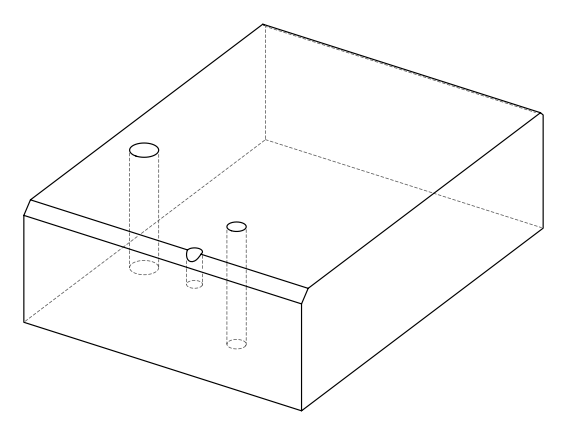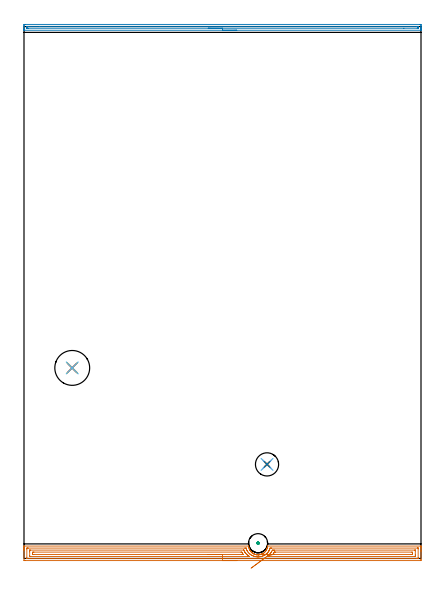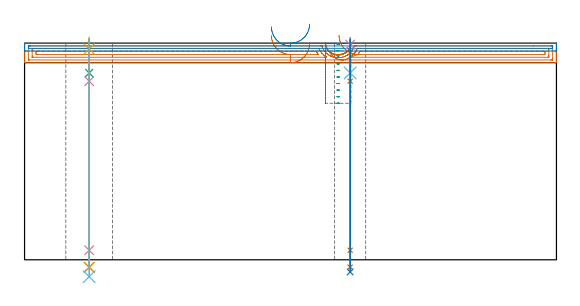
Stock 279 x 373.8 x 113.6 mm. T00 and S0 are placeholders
(PLAN: 12 operations, 9 tool changes, 16.9 min)
(1 AREA_MILL | FG_CHAMFER_SURFACE | UGT0205_001 | 9.16 min | 14513 mm3)
(2 AREA_MILL_1 | FG_CHAMFER_SURFACE_1 | UGT0205_001 | 4.63 min | 2355 mm3)
(3 MILL_BLIND_HOLE_FROM_SOLID_MATERIAL | STEP1POCKET | UGT0201_130 | Spiral | 0.27 min | 4269 mm3)
(4 SPOT_DRILL | STEP1HOLE | NXT0321_9005460120000 | 0.03 min | 2 mm3)
(5 SPOT_DRILL_1 | STEP1HOLE_1 | NXT0321_9005460120000 | 0.05 min | 184 mm3)
(6 DRILL_BLIND_HOLE_INTO_CENTER | STEP1HOLE | UGT0301_217 | 0.07 min | 1141 mm3)
(7 GUN_DRILL_THROUGH_HOLE | STEP1HOLE | UGT0307_007 | 0.57 min | 7822 mm3)
(8 DRILL_TO_ENLARGE_THROUGH_HOLE | STEP1HOLE | UGT0301_287 | 0.49 min | 14696 mm3)
(9 DRILL_BLIND_HOLE_INTO_CENTER_1 | STEP1HOLE_1 | UGT0301_217 | 0.07 min | 993 mm3)
(10 GUN_DRILL_THROUGH_HOLE_1 | STEP1HOLE_1 | UGT0307_007 | 0.56 min | 7821 mm3)
(11 DRILL_TO_ENLARGE_THROUGH_HOLE_1 | STEP1HOLE_1 | NXT0301_104 | 0.48 min | 8455 mm3)
(12 DRILL_TO_ENLARGE_THROUGH_HOLE_2 | STEP1HOLE_1 | UGT0301_058 | 0.5 min | 36058 mm3)
(TOOL UGT0205_001 | Chamfer Mill 20 x 3 x 45 deg. | D20 FL50 Z2)
(TOOL UGT0201_130 | Carbide End Mill 12.0 | D12 FL15 Z4)
(TOOL NXT0321_9005460120000 | NC Spot Drill, 142deg, 12mm, Carbide, Uncoated | D12 PA142 FL30 Z2)
(TOOL UGT0301_217 | Twist Drill 10.4 mm | D10.4 PA118 FL82 Z2)
(TOOL UGT0307_007 | Gun Drill 10 mm | D10 PA130 FL24 Z1)
(TOOL UGT0301_287 | Twist Drill 16.3 mm | D16.3 PA118 FL125 Z2)
(TOOL NXT0301_104 | Carbide Drill 14mm [860.1-1400-112A1-MM 2214] | D14 PA140 FL123 Z2)
(TOOL UGT0301_058 | Twist Drill 24.5 mm | D24.5 PA118 FL160 Z2)
(OP 1 AREA_MILL)
G17 G21 G94 G90
T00 M6
G54
G17 G0 G90 X149.5 Y-1.5 S1061 M3
G43 Z123.6 H0
Z113.4
G94 G1 X149.462 Z112.528 F250.
X149.348 Z111.664
X149.159 Z110.812
X148.897 Z109.98
X148.563 Z109.174
X148.16 Z108.4
X147.692 Z107.664
X147.16 Z106.972
X146.571 Z106.329
X145.928 Z105.74
X145.236 Z105.209
X144.5 Z104.74
X143.726 Z104.337
X142.92 Z104.003
X142.088 Z103.741
X141.236 Z103.552
X140.372 Z103.438
X139.5 Z103.4
X0.615
X0.348 Y-1.497 Z103.402
X0.01 Y-1.492 Z103.406
X0. Y-1.149 Z103.748
Y5.388 Z110.283
Y5.945 Z110.842
Y6.282 Z111.179
Y6.839 Z111.735
Y7.177 Z112.072
Y7.852 Z112.751
Y8.225 Z113.124
X0.006 Y8.634 Z113.525
X0.01 Y8.697 Z113.588
X0.169 Y8.7 Z113.6
X157.81
X157.813 Y8.697 Z113.597
X157.819 Y8.688 Z113.588
X157.875 Y8.267 Z113.165
X157.882 Y8.211 Z113.108
X157.908 Y8.071 Z112.966
X157.946 Y7.866 Z112.764
X157.964 Y7.767 Z112.666
X158.079 Y7.32 Z112.219
X158.226 Y6.878 Z111.777
X158.411 Y6.43 Z111.328
X158.483 Y6.282 Z111.178
X158.527 Y6.191 Z111.089
X158.624 Y5.989 Z110.888
X158.69 Y5.869 Z110.768
X158.939 Y5.479 Z110.379
X158.998 Y5.395 Z110.295
X159.207 Y5.101 Z109.999
X159.298 Y4.987 Z109.886
X159.39 Y4.874 Z109.772
X159.462 Y4.792 Z109.689
X159.583 Y4.656 Z109.553
X160.037 Y4.213 Z109.109
X160.191 Y4.079 Z108.976
X160.251 Y4.027 Z108.924
X160.413 Y3.898 Z108.796
X160.475 Y3.849 Z108.747
X160.843 Y3.6 Z108.497
X160.877 Y3.577 Z108.474
X160.936 Y3.541 Z108.438
X161.289 Y3.323 Z108.222
X161.368 Y3.28 Z108.179
X161.523 Y3.208 Z108.107
X161.811 Y3.077 Z107.972
X161.829 Y3.07 Z107.964
X161.989 Y3.004 Z107.902
X162.26 Y2.896 Z107.792
X162.275 Y2.891 Z107.788
X162.485 Y2.825 Z107.722
X162.704 Y2.757 Z107.651
X162.981 Y2.688 Z107.586
X163.153 Y2.649 Z107.541
X163.168 Y2.647 Z107.538
X163.598 Y2.572 Z107.469
X163.625 Y2.569 Z107.466
X163.725 Y2.56 Z107.453
X164.062 Y2.526 Z107.419
X164.492 Y2.503 Z107.399
X164.715 Y2.508 Z107.405
X164.938 Y2.522 Z107.416
X164.955 Y2.524 Z107.418
X165.385 Y2.57 Z107.465
X165.831 Y2.646 Z107.538
X166.094 Y2.706 Z107.605
X166.279 Y2.752 Z107.647
X166.723 Y2.89 Z107.787
X166.741 Y2.897 Z107.794
X167.012 Y3.004 Z107.902
X167.173 Y3.069 Z107.965
X167.188 Y3.076 Z107.972
X167.528 Y3.231 Z108.13
X167.616 Y3.271 Z108.171
X167.711 Y3.323 Z108.222
X168.081 Y3.551 Z108.448
X168.115 Y3.571 Z108.469
X168.508 Y3.84 Z108.739
X168.959 Y4.212 Z109.11
X169.401 Y4.641 Z109.538
X169.788 Y5.101 Z109.998
X170.052 Y5.464 Z110.364
X170.293 Y5.84 Z110.738
X170.314 Y5.877 Z110.776
X170.375 Y5.989 Z110.889
X170.589 Y6.429 Z111.329
X170.76 Y6.844 Z111.743
X170.774 Y6.878 Z111.777
X170.873 Y7.177 Z112.075
X170.921 Y7.32 Z112.219
X171.036 Y7.767 Z112.666
X171.048 Y7.833 Z112.731
X171.092 Y8.071 Z112.966
X171.118 Y8.211 Z113.108
X171.18 Y8.667 Z113.566
X171.192 Y8.695 Z113.594
X171.207 Y8.7 Z113.6
X278.831
X278.99 Y8.697 Z113.588
X278.993 Y8.634 Z113.525
X279. Y8.225 Z113.124
Y7.852 Z112.751
Y7.177 Z112.072
Y5.945 Z110.842
Y5.388 Z110.283
Y4.772 Z109.668
Y-0.871 Z104.027
X278.998 Y-1.151 Z103.746
X278.99 Y-1.492 Z103.406
X278.65 Y-1.499 Z103.399
X139.5 Y-1.5 Z103.4
Y-0.086 Z104.814
X2.401
X2.292 Y-0.085 Z104.815
X2.075 Y-0.081 Z104.819
X2.018 Y-0.079 Z104.821
X2.01 Y-0.067 Z104.833
X2.006 Y-0.034 Z104.866
X2.003 Y0.023 Z104.923
X2. Y0.425 Z105.325
X2.001 Y6.683 Z111.583
X2.008 Y7.177 Z112.077
X2.01 Y7.27 Z112.17
X2.184 Y7.28 Z112.18
X2.294 Y7.284 Z112.184
X2.401 Y7.285 Z112.185
X3.186 Y7.286 Z112.186
X155.13 Y7.285 Z112.185
X155.919 Y7.281 Z112.181
X156.023 Y7.279 Z112.179
X156.048 Y7.272 Z112.172
X156.066 Y7.223 Z112.123
X156.081 Y7.177 Z112.077
X156.106 Y7.094 Z111.994
X156.269 Y6.613 Z111.513
X156.398 Y6.282 Z111.182
X156.698 Y5.607 Z110.507
X156.818 Y5.388 Z110.288
X156.916 Y5.218 Z110.118
X157.41 Y4.494 Z109.394
X157.81 Y4.005 Z108.905
X158.206 Y3.6 Z108.5
X158.46 Y3.353 Z108.253
X158.703 Y3.141 Z108.041
X158.946 Y2.947 Z107.847
X159.284 Y2.706 Z107.606
X159.596 Y2.499 Z107.399
X160.021 Y2.237 Z107.137
X160.489 Y2. Z106.9
X160.565 Y1.965 Z106.865
X160.919 Y1.812 Z106.712
X161.382 Y1.631 Z106.531
X161.652 Y1.541 Z106.441
X162.026 Y1.431 Z106.331
X162.275 Y1.369 Z106.269
X162.477 Y1.322 Z106.222
X163.017 Y1.221 Z106.121
X163.168 Y1.196 Z106.096
X163.857 Y1.122 Z106.022
X164.062 Y1.111 Z106.011
X164.423 Y1.095 Z105.995
X164.773 Y1.1 Z106.
X164.955 Y1.109 Z106.009
X165.598 Y1.167 Z106.067
X165.848 Y1.199 Z106.099
X166.371 Y1.288 Z106.188
X166.741 Y1.375 Z106.275
X167.088 Y1.464 Z106.364
X167.634 Y1.637 Z106.537
X167.761 Y1.685 Z106.585
X168.085 Y1.812 Z106.712
X168.448 Y1.971 Z106.871
X168.527 Y2.008 Z106.908
X168.989 Y2.244 Z107.144
X169.42 Y2.506 Z107.406
X169.542 Y2.585 Z107.485
X169.717 Y2.706 Z107.606
X170.06 Y2.957 Z107.857
X170.314 Y3.163 Z108.063
X170.549 Y3.365 Z108.265
X170.795 Y3.6 Z108.5
X171.003 Y3.804 Z108.704
X171.207 Y4.028 Z108.928
X171.418 Y4.283 Z109.183
X171.585 Y4.494 Z109.394
X171.802 Y4.793 Z109.693
X172.1 Y5.235 Z110.135
X172.156 Y5.332 Z110.232
X172.186 Y5.388 Z110.288
X172.451 Y5.931 Z110.831
X172.602 Y6.282 Z111.182
X172.714 Y6.562 Z111.462
X172.916 Y7.177 Z112.077
X172.936 Y7.234 Z112.134
X172.951 Y7.271 Z112.171
X172.993 Y7.279 Z112.179
X173.778 Y7.285 Z112.185
X173.886
X276.598
X276.707
X276.925 Y7.281 Z112.181
X276.982 Y7.279 Z112.179
X276.99 Y7.267 Z112.167
X276.994 Y7.234 Z112.134
X276.997 Y7.177 Z112.077
X277. Y6.775 Z111.675
X276.999 Y0.517 Z105.417
X276.992 Y0.023 Z104.923
X276.99 Y-0.07 Z104.83
X276.816 Y-0.08 Z104.82
X276.706 Y-0.084 Z104.816
X276.598 Y-0.085 Z104.815
X275.814 Y-0.086 Z104.814
X139.5
Y1.328 Z106.228
X4.67 Y1.329 Z106.229
X4.188 Y1.332 Z106.232
X4.029 Y1.335 Z106.235
X4.01 Y1.337 Z106.237
X4.006 Y1.398 Z106.298
X4.002 Y1.498 Z106.398
X4. Y2. Z106.9
Y4.682 Z109.582
X4.001 Y5.388 Z110.288
X4.002 Y5.574 Z110.474
X4.01 Y5.764 Z110.664
X4.016 Y5.865 Z110.765
X4.068 Y5.867 Z110.767
X4.188 Y5.869 Z110.769
X4.599 Y5.871 Z110.771
X154.237
X154.398 Y5.87 Z110.77
X154.455 Y5.867 Z110.767
X154.465 Y5.865 Z110.765
X154.475 Y5.853 Z110.753
X154.494 Y5.821 Z110.721
X154.842 Y5.093 Z109.993
X154.963 Y4.861 Z109.761
X155.13 Y4.576 Z109.476
X155.184 Y4.494 Z109.394
X155.295 Y4.33 Z109.23
X155.688 Y3.775 Z108.675
X155.828 Y3.6 Z108.5
X156.023 Y3.364 Z108.264
X156.652 Y2.706 Z107.606
X156.916 Y2.453 Z107.353
X157.264 Y2.157 Z107.057
X157.714 Y1.812 Z106.712
X157.81 Y1.742 Z106.642
X158.034 Y1.587 Z106.487
X158.197 Y1.479 Z106.379
X158.252 Y1.442 Z106.342
X158.324 Y1.392 Z106.292
X158.407 Y1.334 Z106.234
X158.382 Y1.333 Z106.233
X158.291 Y1.33 Z106.23
X157.399 Y1.328 Z106.228
X139.5
Y2.743 Z107.643
X6.83
X6.02 Y2.75 Z107.65
X6.001 Y3.573 Z108.473
Y3.6 Z108.5
X6.018 Y4.45 Z109.35
X6.867 Y4.457 Z109.357
X6.904
X152.488
X152.915 Y4.452 Z109.352
X153.016 Y4.45 Z109.35
X153.204 Y4.157 Z109.057
X153.344 Y3.941 Z108.841
X153.584 Y3.6 Z108.5
X154.193 Y2.75 Z107.65
X153.344 Y2.743 Z107.643
X153.307
X139.5
X138.628 Z107.681
X137.764 Z107.795
X136.912 Z107.983
X136.08 Z108.246
X135.274 Z108.58
X134.5 Z108.982
X133.764 Z109.451
X133.072 Z109.982
X132.429 Z110.572
X131.84 Z111.215
X131.308 Z111.907
X130.84 Z112.643
X130.437 Z113.417
X130.103 Z114.222
X129.841 Z115.054
X129.652 Z115.906
X129.538 Z116.771
X129.5 Z117.643
G0 X159.578 Y-6.848 Z109.697
G1 X159.963 Y-6.562 Z108.968
X160.397 Y-6.24 Z108.284
X160.877 Y-5.882 Z107.649
X161.4 Y-5.493 Z107.069
X161.961 Y-5.076 Z106.548
X162.557 Y-4.633 Z106.09
X163.183 Y-4.168 Z105.698
X163.833 Y-3.684 Z105.376
X164.504 Y-3.185 Z105.126
X165.189 Y-2.675 Z104.949
X165.885 Y-2.158 Z104.848
X166.584 Y-1.638 Z104.822
X167.283 Y-1.118 Z104.873
X167.976 Y-0.603 Z104.999
X168.657 Y-0.096 Z105.2
X169.322 Y0.398 Z105.475
X169.964 Y0.876 Z105.82
X170.581 Y1.334 Z106.234
X170.601 Y1.35 Z106.25
X170.633 Y1.371 Z106.271
X170.706 Y1.419 Z106.319
X170.984 Y1.604 Z106.504
X171.207 Y1.754 Z106.654
X171.24 Y1.778 Z106.678
X171.285 Y1.812 Z106.712
X171.741 Y2.171 Z107.071
X172.1 Y2.47 Z107.37
X172.223 Y2.582 Z107.482
X172.352 Y2.706 Z107.606
X172.673 Y3.027 Z107.927
X172.993 Y3.381 Z108.281
X173.093 Y3.5 Z108.4
X173.172 Y3.6 Z108.5
X173.48 Y4.007 Z108.907
X173.819 Y4.494 Z109.394
X173.846 Y4.534 Z109.434
X173.886 Y4.597 Z109.497
X174.163 Y5.111 Z110.011
X174.545 Y5.864 Z110.764
X174.779 Y5.867 Z110.767
X175.191 Y5.87 Z110.77
X175.673 Y5.871 Z110.771
X176.083
X274.33
X274.812 Y5.868 Z110.768
X274.971 Y5.865 Z110.765
X274.99 Y5.863 Z110.763
X274.994 Y5.802 Z110.702
X274.998 Y5.702 Z110.602
X274.999 Y5.576 Z110.476
X275. Y5.388 Z110.288
Y2.518 Z107.418
X274.999 Y1.812 Z106.712
X274.998 Y1.626 Z106.526
X274.99 Y1.436 Z106.336
X274.984 Y1.335 Z106.235
X274.932 Y1.333 Z106.233
X274.812 Y1.331 Z106.231
X274.401 Y1.329 Z106.229
X170.669
X170.591 Y1.332 Z106.232
X170.581 Y1.333 Z106.233
X174.814 Y2.749 Z107.649
X174.822 Y2.771 Z107.671
X175.157 Y3.222 Z108.122
X175.427 Y3.6 Z108.5
X175.528 Y3.745 Z108.645
X175.673 Y3.962 Z108.862
X175.829 Y4.219 Z109.119
X175.925 Y4.375 Z109.275
X175.974 Y4.451 Z109.351
X175.995 Y4.452 Z109.352
X176.101 Y4.454 Z109.354
X176.529 Y4.457 Z109.357
X176.566
X272.17
X272.98 Y4.45 Z109.35
X272.999 Y3.626 Z108.526
Y3.6 Z108.5
X272.982 Y2.75 Z107.65
X272.133 Y2.743 Z107.643
X272.096
X175.636
X174.863 Y2.749 Z107.649
X174.814
X173.944 Y2.765 Z107.703
X173.081 Y2.78 Z107.832
X172.233 Y2.795 Z108.036
X171.406 Y2.81 Z108.313
X170.606 Y2.824 Z108.661
X169.84 Y2.838 Z109.078
X169.112 Y2.851 Z109.559
X168.43 Y2.863 Z110.103
X167.797 Y2.874 Z110.703
X167.22 Y2.884 Z111.357
X166.701 Y2.893 Z112.058
X166.246 Y2.902 Z112.802
X165.857 Y2.908 Z113.583
X165.537 Y2.914 Z114.395
X165.29 Y2.918 Z115.231
X165.116 Y2.922 Z116.086
X165.018 Y2.923 Z116.953
X164.995 Y2.924 Z117.825
G0 Z123.6
M5
M2
(OP 2 AREA_MILL_1)
G17 G21 G94 G90
T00 M6
G54
G17 G0 G90 X149.5 Y371.2 S1061 M3
G43 Z123.6 H0
G94 G1 X149.462 Z122.728 F250.
X149.348 Z121.863
X149.159 Z121.012
X148.897 Z120.18
X148.563 Z119.374
X148.16 Z118.6
X147.692 Z117.864
X147.16 Z117.172
X146.571 Z116.529
X145.928 Z115.939
X145.236 Z115.408
X144.5 Z114.94
X143.726 Z114.537
X142.92 Z114.203
X142.088 Z113.941
X141.236 Z113.752
X140.372 Z113.638
X139.5 Z113.6
X0.169
X0.01 Y371.203 Z113.588
X0.002 Y371.315 Z113.477
X0. Y371.432 Z113.367
Y371.721 Z113.079
Y372.379 Z112.416
Y373.579 Z111.218
Y374.121 Z110.673
Y374.721 Z110.074
X0.003 Y374.992 Z109.803
X0.01 Y375.293 Z109.503
X0.302 Y375.298 Z109.5
X0.615 Y375.3
X278.385
X278.698 Y375.298
X278.99 Y375.293 Z109.503
X279. Y374.992 Z109.803
Y374.721 Z110.074
Y374.121 Z110.673
Y373.579 Z111.218
Y373.25 Z111.546
Y372.708 Z112.088
Y372.379 Z112.416
Y371.721 Z113.079
Y371.432 Z113.367
X278.998 Y371.315 Z113.477
X278.99 Y371.203 Z113.588
X278.831 Y371.2 Z113.6
X139.5
Y372.614 Z112.186
X3.053
X2.402 Y372.615 Z112.185
X2.157 Y372.617 Z112.183
X2.05 Y372.621 Z112.179
X2.009 Y372.626 Z112.174
X2.007 Y372.649 Z112.151
X2.002 Y372.769 Z112.031
X2.001 Y373.25 Z111.55
Y373.64 Z111.16
X2.005 Y373.772 Z111.028
X2.01 Y373.871 Z110.929
X2.077 Y373.879 Z110.921
X2.402 Y373.883 Z110.917
X2.644 Y373.885 Z110.915
X11.016 Y373.886 Z110.914
X275.947
X276.598 Y373.885 Z110.915
X276.843 Y373.883 Z110.917
X276.95 Y373.879 Z110.921
X276.991 Y373.874 Z110.926
X276.993 Y373.851 Z110.949
X276.998 Y373.731 Z111.069
X276.999 Y373.25 Z111.55
Y372.86 Z111.94
X276.995 Y372.728 Z112.072
X276.99 Y372.629 Z112.171
X276.923 Y372.621 Z112.179
X276.598 Y372.617 Z112.183
X276.356 Y372.615 Z112.185
X266.966 Y372.614 Z112.186
X139.5
X138.628 Z112.224
X137.764 Z112.338
X136.912 Z112.527
X136.08 Z112.789
X135.274 Z113.123
X134.5 Z113.526
X133.764 Z113.994
X133.072 Z114.525
X132.429 Z115.115
X131.84 Z115.758
X131.308 Z116.45
X130.84 Z117.186
X130.437 Z117.96
X130.103 Z118.766
X129.841 Z119.598
X129.652 Z120.449
X129.538 Z121.314
X129.5 Z122.186
G0 Z123.6
M5
M2
(OP 3 MILL_BLIND_HOLE_FROM_SOLID_MATERIAL)
G17 G21 G94 G90
T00 M6
G54
G17 G0 G90 X164.5 Y10.7 S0 M3
G43 Z123.6 H0
Z113.15
G94 G3 X164.85 Y11.05 R0.35 F250.
X164.5 Y11.4 R0.35
X163.8 Y10.7 R0.7
X164.5 Y11.4 R-0.7
X164.15 Y11.05 R0.35
X164.5 Y10.7 R0.35
G0 Z109.7
G3 X164.85 Y11.05 R0.35
X164.5 Y11.4 R0.35
X163.8 Y10.7 R0.7
X164.5 Y11.4 R-0.7
X164.15 Y11.05 R0.35
X164.5 Y10.7 R0.35
G0 Z106.25
G3 X164.85 Y11.05 R0.35
X164.5 Y11.4 R0.35
X163.8 Y10.7 R0.7
X164.5 Y11.4 R-0.7
X164.15 Y11.05 R0.35
X164.5 Y10.7 R0.35
G0 Z102.8
G3 X164.85 Y11.05 R0.35
X164.5 Y11.4 R0.35
X163.8 Y10.7 R0.7
X164.5 Y11.4 R-0.7
X164.15 Y11.05 R0.35
X164.5 Y10.7 R0.35
G0 Z99.35
G3 X164.85 Y11.05 R0.35
X164.5 Y11.4 R0.35
X163.8 Y10.7 R0.7
X164.5 Y11.4 R-0.7
X164.15 Y11.05 R0.35
X164.5 Y10.7 R0.35
G0 Z95.9
G3 X164.85 Y11.05 R0.35
X164.5 Y11.4 R0.35
X163.8 Y10.7 R0.7
X164.5 Y11.4 R-0.7
X164.15 Y11.05 R0.35
X164.5 Y10.7 R0.35
G0 Z92.45
G3 X164.85 Y11.05 R0.35
X164.5 Y11.4 R0.35
X163.8 Y10.7 R0.7
X164.5 Y11.4 R-0.7
X164.15 Y11.05 R0.35
X164.5 Y10.7 R0.35
G0 Z89.
G3 X164.85 Y11.05 R0.35
X164.5 Y11.4 R0.35
X163.8 Y10.7 R0.7
X164.5 Y11.4 R-0.7
X164.15 Y11.05 R0.35
X164.5 Y10.7 R0.35
G0 Z85.55
G3 X164.85 Y11.05 R0.35
X164.5 Y11.4 R0.35
X163.8 Y10.7 R0.7
X164.5 Y11.4 R-0.7
X164.15 Y11.05 R0.35
X164.5 Y10.7 R0.35
G0 Z82.1
G3 X164.85 Y11.05 R0.35
X164.5 Y11.4 R0.35
X163.8 Y10.7 R0.7
X164.5 Y11.4 R-0.7
X164.15 Y11.05 R0.35
X164.5 Y10.7 R0.35
G0 Z123.6
M5
M2
(OP 4 SPOT_DRILL)
G17 G21 G94 G90
T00 M6
G54
G17 G0 G90 X170.8 Y66.1 S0 M3
G43 Z123.6 H0
G94 G81 G98 Z112.898 F250. R116.6
G80
M5
M2
(OP 5 SPOT_DRILL_1)
G17 G21 G94 G90
T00 M6
G54
G17 G0 G90 X33.9 Y133.9 S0 M3
G43 Z123.6 H0
G94 G81 G98 Z110.6 F250. R116.6
G80
M5
M2
(OP 6 DRILL_BLIND_HOLE_INTO_CENTER)
G17 G21 G94 G90
T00 M6
G54
G17 G0 G90 X170.8 Y66.1 S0 M3
G43 Z123.6 H0
G94 G81 G98 Z98. F250. R115.6
G80
M5
M2
(OP 7 GUN_DRILL_THROUGH_HOLE)
G17 G21 G94 G90
T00 M6
G54
G17 G0 G90 X170.8 Y66.1 M8
G43 Z123.6 H0
Z111.396
S716 M3
G94 G1 Z93.673 F125. M26
G4 X.084
Z5. F250.
G4 X.084
Z-3.832 F125.
G4 X.084
M5
M9
G0 Z111.396
Z123.6
M2
(OP 8 DRILL_TO_ENLARGE_THROUGH_HOLE)
G17 G21 G94 G90
T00 M6
G54
G17 G0 G90 X170.8 Y66.1 S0 M3
G43 Z123.6 H0
G94 G73 G98 Z-6.397 F250. Q15. R115.6
G80
M5
M2
(OP 9 DRILL_BLIND_HOLE_INTO_CENTER_1)
G17 G21 G94 G90
T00 M6
G54
G17 G0 G90 X33.9 Y133.9 S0 M3
G43 Z123.6 H0
G94 G81 G98 Z98. F250. R115.6
G80
M5
M2
(OP 10 GUN_DRILL_THROUGH_HOLE_1)
G17 G21 G94 G90
T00 M6
G54
G17 G0 G90 X33.9 Y133.9 M8
G43 Z123.6 H0
Z110.568
S716 M3
G94 G1 Z93.673 F125. M26
G4 X.084
Z5. F250.
G4 X.084
Z-3.832 F125.
G4 X.084
M5
M9
G0 Z110.568
Z123.6
M2
(OP 11 DRILL_TO_ENLARGE_THROUGH_HOLE_1)
G17 G21 G94 G90
T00 M6
G54
G17 G0 G90 X33.9 Y133.9 S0 M3
G43 Z123.6 H1
G94 G73 G98 Z-4.048 F250. Q13.072 R115.6
G80
M5
M2
(OP 12 DRILL_TO_ENLARGE_THROUGH_HOLE_2)
G17 G21 G94 G90
T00 M6
G54
G17 G0 G90 X33.9 Y133.9 S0 M3
G43 Z123.6 H0
G94 G73 G98 Z-8.861 F250. Q24.492 R115.6
G80
M5
M2
